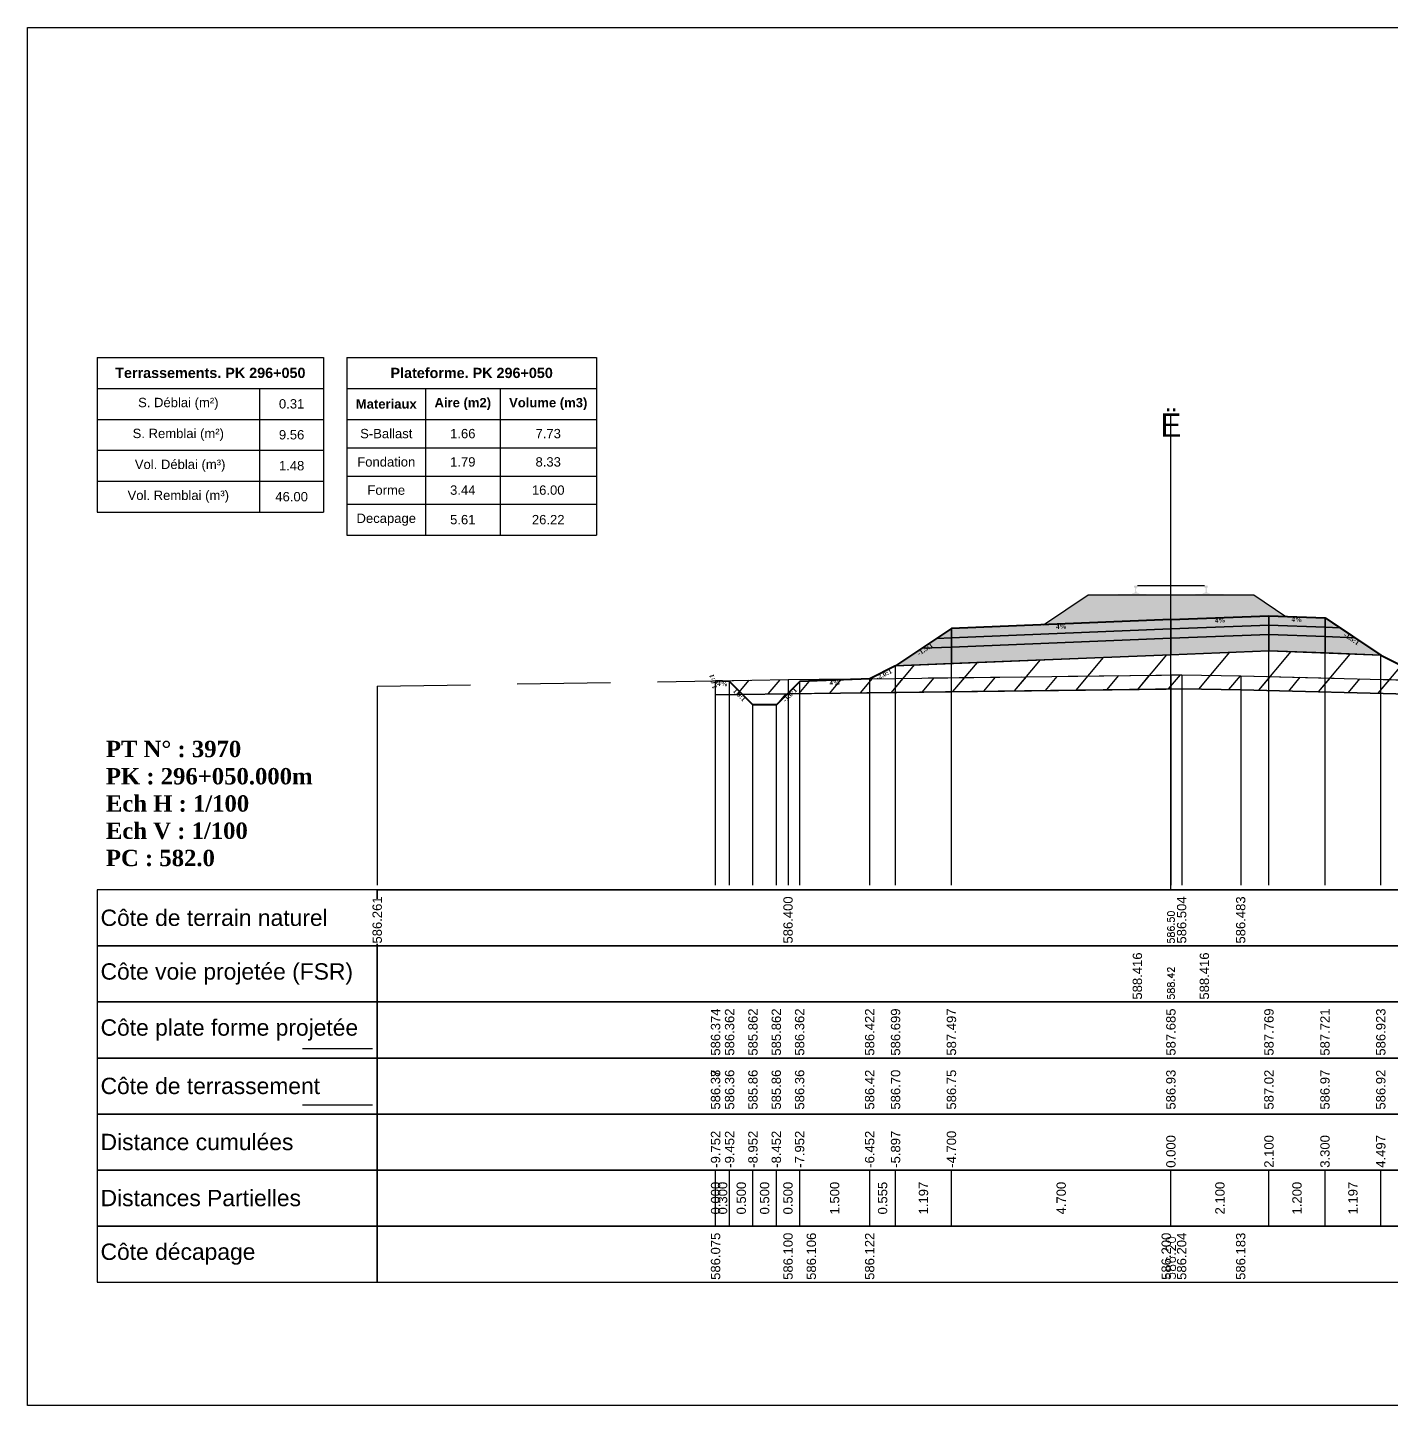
# Model space of a CAD drawing. Header units: millimetres. Extents: x 2762 to 3076, y 916 to 3305.
# Drawn here: x 2950.21 to 2979.43, y 1711.65 to 1741.15 of the extents above; entities that cross this region are included whole.
import ezdxf

# ---------------------------------------------------------------- set-up
doc = ezdxf.new("R2010")
doc.units = ezdxf.units.MM
doc.header["$LTSCALE"] = 2
doc.linetypes.add('CACHE', pattern=[9.525, 6.35, -3.175])
doc.linetypes.add('DASHED', pattern=[0.75, 0.5, -0.25])
for name, color, linetype in [('C-ANNO-TABL', 1, 'Continuous'), ('C-ANNO-TABL-TEXT', 150, 'Continuous'), ('C-ANNO-TABL-TITL', 150, 'Continuous'), ('C-ANNO-TABL-TTBL', 5, 'Continuous'), ('C-ROAD-CORR', 5, 'Continuous'), ('C-ROAD-SCTN', 7, 'Continuous')]:
    doc.layers.add(name, color=color, linetype=linetype)
doc.styles.add('ARIAL', font='arial.ttf')
doc.styles.add('C3D_Etiquette', font='romans.shx')
doc.styles.add('C3D_Profil_Travers', font='romans.shx')
doc.styles.get("Standard").update_dxf_attribs({"font": 'arial.ttf'})

msp = doc.modelspace()

# ---------------------------------------------------------------- hatches: boundary and pattern name
at = {"linetype": 'Continuous', "lineweight": -3}
h = msp.add_hatch(dxfattribs=at)
h.set_pattern_fill('GRAVEL', color=252, scale=0.009, style=0)
h.set_pattern_definition([(228.0128, (2972.136781, 1728.588056), (-1.8288, -2.0574), [0.030755, -3.0447435]), (184.96974, (2972.116207, 1728.565196), (2.743199999, 0.228600013), [0.0527764, -5.2248644]), (132.51045, (2972.063629, 1728.560624), (2.286, -2.5146), [0.0372133, -3.684125]), (267.2737, (2971.974475, 1728.503474), (0.2286, 4.572), [0.0480604, -4.7579794]), (292.83365, (2971.972189, 1728.455468), (-1.143, 2.7432), [0.047127, -4.6655827]), (357.2737, (2971.990477, 1728.412034), (-4.572, 0.2286), [0.0480604, -4.7579794]), (37.69424, (2972.038483, 1728.409748), (-2.9718, -2.286), [0.0635574, -6.2921804]), (72.25533, (2972.088775, 1728.44861), (1.6002, 5.0292), [0.0600048, -5.940473]), (121.42957, (2972.107063, 1728.50576), (-1.8288, 2.9718), [0.048223, -4.774099]), (175.23636, (2972.081917, 1728.546908), (2.5146, -0.2286), [0.055054, -2.697654]), (222.39744, (2972.027053, 1728.55148), (-2.7432, -2.5146), [0.071197, -7.0485095]), (138.81407, (2972.20079, 1728.501188), (-1.6002, 1.3716), [0.0243004, -2.405751]), (171.46923, (2972.182501, 1728.51719), (2.9718, -0.4572), [0.0462314, -4.5769175]), (225, (2972.13678, 1728.52405), (-3e-17, -0.2286), [0.032329, -0.29096]), (203.1986, (2972.12078, 1728.55148), (1.143, 0.4572), [0.01741, -1.723556]), (291.8014, (2972.104777, 1728.544622), (-0.2286, 0.6858), [0.024621, -1.206428]), (30.9638, (2972.11392, 1728.521762), (0.6858, 0.4572), [0.039989, -1.292967]), (161.565, (2972.14821, 1728.542336), (0.4572, -0.2286), [0.028916, -0.693981]), (16.38954, (2971.972189, 1728.544622), (2.286, 0.6858), [0.040508, -4.0102944]), (70.34618, (2972.011051, 1728.556052), (-0.9144, -2.5146), [0.033984, -3.3643994]), (293.1986, (2972.14821, 1728.588056), (-0.4572, 1.143), [0.034819, -1.7061465]), (343.61046, (2972.161927, 1728.556052), (-2.286, 0.6858), [0.040508, -4.0102944]), (339.44395, (2971.97219, 1728.40289), (-1.143, 0.4572), [0.039063, -1.914096]), (294.77514, (2972.008765, 1728.389174), (-1.143, 2.5146), [0.0327305, -3.2403234]), (66.8014, (2972.150497, 1728.359456), (0.4572, 1.143), [0.034819, -1.7061465]), (17.35402, (2972.164213, 1728.39146), (-2.9718, -0.9144), [0.0383204, -3.793714]), (69.44395, (2972.038483, 1728.359456), (-0.4572, -1.143), [0.0195316, -1.933628]), (101.3099, (2972.13678, 1728.359456), (-0.2286, 0.9144), [0.011656, -1.1539795]), (165.9638, (2972.134495, 1728.370886), (0.6858, -0.2286), [0.047127, -0.895415]), (186.009, (2972.088775, 1728.382316), (2.286, 0.2286), [0.043674, -4.323723]), (303.69, (2972.11392, 1728.50119), (-0.2286, 0.4572), [0.032969, -0.79126]), (353.15723, (2972.132209, 1728.473756), (3.8862, -0.4572), [0.05756, -5.698441]), (60.9454, (2972.18936, 1728.466898), (-0.9144, -1.6002), [0.023536, -2.330045]), (90, (2972.2008, 1728.48747), (-0.2286, 0.2286), [0.013716, -0.214884]), (120.25644, (2972.084203, 1728.389174), (0.9144, -1.6002), [0.031758, -3.1440547]), (48.0128, (2972.068201, 1728.416606), (1.8288, 2.0574), [0.06151, -3.0139886]), (0, (2972.10935, 1728.46233), (0.2286, 0.2286), [0.059436, -0.169164]), (325.30485, (2972.168785, 1728.462326), (2.286, -1.6002), [0.036145, -3.5783385]), (254.0546, (2972.198503, 1728.441752), (-0.2286, -0.9144), [0.033285, -1.6309485]), (207.64598, (2972.189359, 1728.409748), (-4.3434, -2.286), [0.054193, -5.365122]), (175.42608, (2972.141353, 1728.384602), (-2.9718, 0.2286), [0.0573327, -5.675926])])
h.paths.add_polyline_path([(2971.972, 1728.359), (2972.93, 1728.998), (2976.48, 1728.998), (2977.169, 1728.538), (2976.805, 1728.553)])
msp.add_hatch(color=254, dxfattribs=at).paths.add_polyline_path([(2973.487, 1728.814), (2973.487, 1728.999), (2973.602, 1729.02), (2973.95, 1729.02), (2973.95, 1729.025), (2973.876, 1729.025), (2973.876, 1729.035), (2973.877, 1729.036), (2973.879, 1729.037), (2973.88, 1729.037), (2973.9, 1729.039), (2973.903, 1729.039), (2973.906, 1729.04), (2973.934, 1729.051), (2973.937, 1729.052), (2973.938, 1729.053), (2973.939, 1729.055), (2973.94, 1729.059), (2973.941, 1729.066), (2973.942, 1729.075), (2973.943, 1729.086), (2973.943, 1729.109), (2973.942, 1729.125), (2973.942, 1729.132), (2973.941, 1729.138), (2973.94, 1729.142), (2973.94, 1729.144), (2973.939, 1729.147), (2973.938, 1729.149), (2973.937, 1729.151), (2973.936, 1729.152), (2973.935, 1729.153), (2973.919, 1729.158), (2973.917, 1729.16), (2973.916, 1729.161), (2973.915, 1729.162), (2973.915, 1729.165), (2973.915, 1729.183), (2973.916, 1729.187), (2973.917, 1729.19), (2973.919, 1729.192), (2973.921, 1729.193), (2973.924, 1729.195), (2973.925, 1729.195), (2973.929, 1729.196), (2973.933, 1729.196), (2973.936, 1729.197), (2973.94, 1729.197), (2973.945, 1729.197), (2973.948, 1729.197), (2973.951, 1729.197), (2973.955, 1729.197), (2973.958, 1729.197), (2973.962, 1729.197), (2973.967, 1729.197), (2973.97, 1729.196), (2973.974, 1729.196), (2973.978, 1729.195), (2973.979, 1729.195), (2973.981, 1729.193), (2973.984, 1729.192), (2973.986, 1729.19), (2973.987, 1729.187), (2973.987, 1729.183), (2973.987, 1729.165), (2973.987, 1729.162), (2973.987, 1729.161), (2973.986, 1729.16), (2973.984, 1729.158), (2973.968, 1729.153), (2973.967, 1729.152), (2973.965, 1729.151), (2973.964, 1729.149), (2973.964, 1729.147), (2973.963, 1729.144), (2973.962, 1729.142), (2973.962, 1729.138), (2973.961, 1729.132), (2973.96, 1729.125), (2973.96, 1729.109), (2973.96, 1729.086), (2973.961, 1729.075), (2973.962, 1729.066), (2973.963, 1729.059), (2973.964, 1729.055), (2973.965, 1729.053), (2973.966, 1729.052), (2973.968, 1729.051), (2973.997, 1729.04), (2974, 1729.039), (2974.003, 1729.039), (2974.023, 1729.037), (2974.024, 1729.037), (2974.025, 1729.036), (2974.026, 1729.035), (2974.026, 1729.025), (2973.952, 1729.025), (2973.952, 1729.02), (2974.156, 1729.02), (2974.288, 1728.989), (2975.122, 1728.989), (2975.253, 1729.02), (2975.457, 1729.02), (2975.457, 1729.025), (2975.383, 1729.025), (2975.383, 1729.035), (2975.384, 1729.036), (2975.386, 1729.037), (2975.387, 1729.037), (2975.407, 1729.039), (2975.41, 1729.039), (2975.413, 1729.04), (2975.441, 1729.051), (2975.444, 1729.052), (2975.445, 1729.053), (2975.446, 1729.055), (2975.447, 1729.059), (2975.448, 1729.066), (2975.449, 1729.075), (2975.45, 1729.086), (2975.45, 1729.109), (2975.449, 1729.125), (2975.449, 1729.132), (2975.448, 1729.138), (2975.447, 1729.142), (2975.447, 1729.144), (2975.446, 1729.147), (2975.445, 1729.149), (2975.444, 1729.151), (2975.443, 1729.152), (2975.442, 1729.153), (2975.426, 1729.158), (2975.424, 1729.16), (2975.423, 1729.161), (2975.422, 1729.162), (2975.422, 1729.165), (2975.422, 1729.183), (2975.423, 1729.187), (2975.424, 1729.19), (2975.426, 1729.192), (2975.428, 1729.193), (2975.431, 1729.195), (2975.432, 1729.195), (2975.436, 1729.196), (2975.44, 1729.196), (2975.443, 1729.197), (2975.447, 1729.197), (2975.452, 1729.197), (2975.455, 1729.197), (2975.458, 1729.197), (2975.462, 1729.197), (2975.465, 1729.197), (2975.469, 1729.197), (2975.474, 1729.197), (2975.477, 1729.196), (2975.481, 1729.196), (2975.485, 1729.195), (2975.486, 1729.195), (2975.488, 1729.193), (2975.491, 1729.192), (2975.493, 1729.19), (2975.494, 1729.187), (2975.494, 1729.183), (2975.494, 1729.165), (2975.494, 1729.162), (2975.494, 1729.161), (2975.493, 1729.16), (2975.491, 1729.158), (2975.475, 1729.153), (2975.474, 1729.152), (2975.472, 1729.151), (2975.471, 1729.149), (2975.471, 1729.147), (2975.47, 1729.144), (2975.469, 1729.142), (2975.469, 1729.138), (2975.468, 1729.132), (2975.467, 1729.125), (2975.467, 1729.109), (2975.467, 1729.086), (2975.468, 1729.075), (2975.469, 1729.066), (2975.47, 1729.059), (2975.471, 1729.055), (2975.472, 1729.053), (2975.473, 1729.052), (2975.475, 1729.051), (2975.504, 1729.04), (2975.507, 1729.039), (2975.51, 1729.039), (2975.53, 1729.037), (2975.531, 1729.037), (2975.532, 1729.036), (2975.533, 1729.035), (2975.533, 1729.025), (2975.459, 1729.025), (2975.459, 1729.02), (2975.807, 1729.02), (2975.922, 1728.999), (2975.922, 1728.814)])
h = msp.add_hatch(color=11, dxfattribs=at)
h.paths.add_polyline_path([(2978.005, 1728.305), (2978.005, 1728.505), (2978.324, 1728.292)])
h.paths.add_polyline_path([(2976.805, 1728.353), (2976.805, 1728.553), (2978.005, 1728.505), (2978.005, 1728.305)])
h.paths.add_polyline_path([(2974.705, 1728.269), (2974.705, 1728.469), (2976.805, 1728.553), (2976.805, 1728.353)])
h.paths.add_polyline_path([(2970.005, 1728.081), (2970.005, 1728.281), (2974.705, 1728.469), (2974.705, 1728.269)])
h.paths.add_polyline_path([(2969.685, 1728.068), (2970.005, 1728.281), (2970.005, 1728.081)])
h = msp.add_hatch(color=83, dxfattribs=at)
h.paths.add_polyline_path([(2978.005, 1727.755), (2978.005, 1728.105), (2978.643, 1728.079), (2979.201, 1727.707)])
h.paths.add_polyline_path([(2976.805, 1727.803), (2976.805, 1728.153), (2978.005, 1728.105), (2978.005, 1727.755)])
h.paths.add_polyline_path([(2974.705, 1727.719), (2974.705, 1728.069), (2976.805, 1728.153), (2976.805, 1727.803)])
h.paths.add_polyline_path([(2970.005, 1727.531), (2970.005, 1727.881), (2974.705, 1728.069), (2974.705, 1727.719)])
h.paths.add_polyline_path([(2968.808, 1727.483), (2969.366, 1727.855), (2970.005, 1727.881), (2970.005, 1727.531)])
h = msp.add_hatch(color=30, dxfattribs=at)
h.paths.add_polyline_path([(2978.005, 1728.105), (2978.005, 1728.305), (2978.324, 1728.292), (2978.643, 1728.079)])
h.paths.add_polyline_path([(2976.805, 1728.153), (2976.805, 1728.353), (2978.005, 1728.305), (2978.005, 1728.105)])
h.paths.add_polyline_path([(2974.705, 1728.069), (2974.705, 1728.269), (2976.805, 1728.353), (2976.805, 1728.153)])
h.paths.add_polyline_path([(2970.005, 1727.881), (2970.005, 1728.081), (2974.705, 1728.269), (2974.705, 1728.069)])
h.paths.add_polyline_path([(2969.366, 1727.855), (2969.685, 1728.068), (2970.005, 1728.081), (2970.005, 1727.881)])
h = msp.add_hatch(dxfattribs=at)
h.set_pattern_fill('_U', color=3, angle=50, style=0, pattern_type=0)
h.set_pattern_definition([(50, (2982.9796, 1726.7958), (-0.766044, 0.64279), [])])
h.paths.add_polyline_path([(2982.98, 1726.796), (2983.288, 1727.104), (2983.588, 1727.116), (2983.662, 1727.079), (2983.662, 1726.779)])
h.paths.add_polyline_path([(2966.491, 1726.884), (2966.753, 1727.145), (2968.253, 1727.205), (2968.808, 1727.483), (2976.805, 1727.803), (2979.201, 1727.707), (2980.288, 1727.164), (2981.788, 1727.104), (2982.073, 1726.819), (2976.2, 1726.967), (2974.935, 1726.988), (2966.505, 1726.884)])
h.paths.add_polyline_path([(2964.952, 1726.859), (2964.952, 1727.159), (2964.953, 1727.157), (2965.253, 1727.145), (2965.53, 1726.868)])
h = msp.add_hatch(dxfattribs=at)
h.set_pattern_fill('_U', color=150, scale=0.5, angle=50, style=0, pattern_type=0)
h.set_pattern_definition([(50, (2982.9796, 1726.79577), (-0.383022, 0.321394), [])])
h.paths.add_polyline_path([(2982.98, 1726.796), (2983.272, 1727.088), (2983.662, 1727.079), (2983.662, 1726.779)])
h.paths.add_polyline_path([(2980.288, 1727.164), (2983.272, 1727.088), (2982.98, 1726.796), (2982.073, 1726.819), (2981.788, 1727.104)])
h.paths.add_polyline_path([(2966.491, 1726.884), (2966.753, 1727.145), (2968.253, 1727.205), (2974.935, 1727.288), (2976.2, 1727.267), (2980.288, 1727.164), (2981.788, 1727.104), (2982.073, 1726.819), (2976.2, 1726.967), (2974.935, 1726.988), (2966.505, 1726.884)])
h.paths.add_polyline_path([(2964.952, 1727.159), (2966.505, 1727.184), (2968.253, 1727.205), (2966.753, 1727.145), (2966.491, 1726.884), (2965.53, 1726.868), (2965.253, 1727.145), (2964.953, 1727.157)])
h.paths.add_polyline_path([(2964.952, 1726.859), (2964.952, 1727.159), (2964.953, 1727.157), (2965.253, 1727.145), (2965.53, 1726.868)])
h = msp.add_hatch(dxfattribs=at)
h.set_pattern_fill('_U', color=1, angle=50, style=0, pattern_type=0)
h.set_pattern_definition([(50, (2982.0727, 1726.8187), (-0.766044, 0.64279), [])])
h.paths.add_polyline_path([(2982.073, 1726.819), (2982.98, 1726.796), (2982.788, 1726.604), (2982.288, 1726.604)])
h.paths.add_polyline_path([(2965.53, 1726.868), (2966.491, 1726.884), (2966.253, 1726.645), (2965.753, 1726.645)])

# ---------------------------------------------------------------- linework, layer by layer
at = {"color": 7, "linetype": 'Continuous', "lineweight": -3}
for p, q in [((2974.705, 1722.684), (2974.705, 1732.884)), ((2957.704, 1722.684), (2991.706, 1722.684)), ((2964.952, 1715.484), (2964.952, 1716.684)), ((2964.953, 1715.484), (2964.953, 1716.684)), ((2964.953, 1715.484), (2964.953, 1716.684)), ((2965.253, 1715.484), (2965.253, 1716.684)), ((2965.253, 1715.484), (2965.253, 1716.684)), ((2965.753, 1715.484), (2965.753, 1716.684)), ((2965.753, 1715.484), (2965.753, 1716.684)), ((2966.253, 1715.484), (2966.253, 1716.684)), ((2966.253, 1715.484), (2966.253, 1716.684)), ((2966.753, 1715.484), (2966.753, 1716.684)), ((2966.753, 1715.484), (2966.753, 1716.684)), ((2968.253, 1715.484), (2968.253, 1716.684)), ((2968.253, 1715.484), (2968.253, 1716.684)), ((2968.808, 1715.484), (2968.808, 1716.684)), ((2968.808, 1715.484), (2968.808, 1716.684)), ((2970.005, 1715.484), (2970.005, 1716.684)), ((2970.005, 1715.484), (2970.005, 1716.684)), ((2974.705, 1715.484), (2974.705, 1716.684)), ((2974.705, 1715.484), (2974.705, 1716.684)), ((2976.805, 1715.484), (2976.805, 1716.684)), ((2976.805, 1715.484), (2976.805, 1716.684)), ((2978.005, 1715.484), (2978.005, 1716.684)), ((2978.005, 1715.484), (2978.005, 1716.684)), ((2979.201, 1715.484), (2979.201, 1716.684)), ((2979.201, 1715.484), (2979.201, 1716.684))]:
    msp.add_line(p, q, dxfattribs=at)
at = {"color": 251, "linetype": 'Continuous', "lineweight": -3}
for p, q in [((2971.972, 1728.359), (2972.93, 1728.998)), ((2972.93, 1728.998), (2976.48, 1728.998)), ((2976.48, 1728.998), (2977.169, 1728.538)), ((2970.005, 1728.281), (2974.705, 1728.469)), ((2976.805, 1728.553), (2971.972, 1728.359)), ((2974.705, 1728.469), (2976.805, 1728.553)), ((2974.705, 1728.269), (2974.705, 1728.469)), ((2974.705, 1728.469), (2974.705, 1728.269)), ((2977.169, 1728.538), (2976.805, 1728.553)), ((2976.805, 1728.353), (2976.805, 1728.553)), ((2976.805, 1728.553), (2978.005, 1728.505)), ((2976.805, 1728.553), (2976.805, 1728.353)), ((2978.005, 1728.305), (2978.005, 1728.505)), ((2978.005, 1728.505), (2978.324, 1728.292)), ((2978.005, 1728.505), (2978.005, 1728.305)), ((2969.685, 1728.068), (2970.005, 1728.281)), ((2970.005, 1728.081), (2970.005, 1728.281)), ((2970.005, 1728.281), (2970.005, 1728.081)), ((2974.705, 1728.269), (2970.005, 1728.081)), ((2976.805, 1728.353), (2974.705, 1728.269)), ((2978.005, 1728.305), (2976.805, 1728.353)), ((2978.324, 1728.292), (2978.005, 1728.305)), ((2970.005, 1728.081), (2969.685, 1728.068))]:
    msp.add_line(p, q, dxfattribs=at)
at = {"color": 53, "linetype": 'Continuous', "lineweight": -3}
for p, q in [((2970.005, 1728.081), (2974.705, 1728.269)), ((2974.705, 1728.269), (2976.805, 1728.353)), ((2974.705, 1728.069), (2974.705, 1728.269)), ((2974.705, 1728.269), (2974.705, 1728.069)), ((2976.805, 1728.153), (2974.705, 1728.069)), ((2974.705, 1728.069), (2976.805, 1728.153)), ((2976.805, 1728.153), (2976.805, 1728.353)), ((2976.805, 1728.353), (2978.005, 1728.305)), ((2976.805, 1728.353), (2976.805, 1728.153)), ((2978.005, 1728.105), (2976.805, 1728.153)), ((2976.805, 1727.803), (2976.805, 1728.153)), ((2976.805, 1728.153), (2978.005, 1728.105)), ((2976.805, 1728.153), (2976.805, 1727.803)), ((2978.005, 1728.105), (2978.005, 1728.305)), ((2978.005, 1728.305), (2978.324, 1728.292)), ((2978.005, 1728.305), (2978.005, 1728.105)), ((2978.324, 1728.292), (2978.643, 1728.079)), ((2968.808, 1727.483), (2969.366, 1727.855)), ((2969.366, 1727.855), (2969.685, 1728.068)), ((2970.005, 1727.881), (2969.366, 1727.855)), ((2969.366, 1727.855), (2970.005, 1727.881)), ((2969.685, 1728.068), (2970.005, 1728.081)), ((2970.005, 1727.881), (2970.005, 1728.081)), ((2970.005, 1728.081), (2970.005, 1727.881)), ((2974.705, 1728.069), (2970.005, 1727.881)), ((2970.005, 1727.881), (2974.705, 1728.069)), ((2970.005, 1727.531), (2970.005, 1727.881)), ((2970.005, 1727.881), (2970.005, 1727.531)), ((2974.705, 1727.719), (2974.705, 1728.069)), ((2974.705, 1728.069), (2974.705, 1727.719)), ((2978.643, 1728.079), (2978.005, 1728.105)), ((2978.005, 1727.755), (2978.005, 1728.105)), ((2978.005, 1728.105), (2978.643, 1728.079)), ((2978.005, 1728.105), (2978.005, 1727.755)), ((2978.643, 1728.079), (2979.201, 1727.707)), ((2970.005, 1727.531), (2968.808, 1727.483)), ((2974.705, 1727.719), (2970.005, 1727.531)), ((2976.805, 1727.803), (2974.705, 1727.719)), ((2978.005, 1727.755), (2976.805, 1727.803)), ((2979.201, 1727.707), (2978.005, 1727.755))]:
    msp.add_line(p, q, dxfattribs=at)
at = {"color": 253, "linetype": 'Continuous', "lineweight": -3}
for p, q in [((2968.808, 1727.483), (2976.805, 1727.803)), ((2976.805, 1727.803), (2979.201, 1727.707)), ((2979.201, 1727.707), (2980.288, 1727.164)), ((2968.253, 1727.205), (2968.808, 1727.483)), ((2968.253, 1727.205), (2974.935, 1727.288)), ((2974.935, 1727.288), (2976.2, 1727.267)), ((2976.2, 1727.267), (2980.288, 1727.164)), ((2964.952, 1727.159), (2966.505, 1727.184)), ((2964.953, 1727.157), (2964.952, 1727.159)), ((2964.952, 1726.859), (2964.952, 1727.159)), ((2964.952, 1727.159), (2964.953, 1727.157)), ((2964.952, 1726.859), (2964.952, 1727.159)), ((2964.952, 1727.159), (2964.953, 1727.157)), ((2965.253, 1727.145), (2964.953, 1727.157)), ((2964.953, 1727.157), (2965.253, 1727.145)), ((2964.953, 1727.157), (2965.253, 1727.145)), ((2965.53, 1726.868), (2965.253, 1727.145)), ((2965.253, 1727.145), (2965.53, 1726.868)), ((2965.253, 1727.145), (2965.53, 1726.868)), ((2966.491, 1726.884), (2966.753, 1727.145)), ((2966.753, 1727.145), (2966.491, 1726.884)), ((2966.491, 1726.884), (2966.753, 1727.145)), ((2966.505, 1727.184), (2968.253, 1727.205)), ((2974.935, 1726.988), (2966.505, 1726.884)), ((2974.935, 1726.988), (2966.505, 1726.884)), ((2966.753, 1727.145), (2968.253, 1727.205)), ((2968.253, 1727.205), (2966.753, 1727.145)), ((2966.753, 1727.145), (2968.253, 1727.205)), ((2976.2, 1726.967), (2974.935, 1726.988)), ((2976.2, 1726.967), (2974.935, 1726.988)), ((2982.073, 1726.819), (2976.2, 1726.967)), ((2982.073, 1726.819), (2976.2, 1726.967)), ((2965.53, 1726.868), (2964.952, 1726.859)), ((2965.53, 1726.868), (2964.952, 1726.859)), ((2966.491, 1726.884), (2965.53, 1726.868)), ((2965.53, 1726.868), (2966.491, 1726.884)), ((2965.753, 1726.645), (2965.53, 1726.868)), ((2966.253, 1726.645), (2965.753, 1726.645)), ((2966.491, 1726.884), (2966.253, 1726.645)), ((2966.505, 1726.884), (2966.491, 1726.884)), ((2966.505, 1726.884), (2966.491, 1726.884))]:
    msp.add_line(p, q, dxfattribs=at)
at = {"color": 8, "linetype": 'CACHE', "lineweight": -3}
for p, q in [((2970.005, 1722.784), (2970.005, 1727.531)), ((2974.705, 1722.784), (2974.705, 1727.719)), ((2974.705, 1722.784), (2974.705, 1727.719)), ((2976.805, 1722.784), (2976.805, 1727.803)), ((2978.005, 1722.784), (2978.005, 1727.755)), ((2979.201, 1722.784), (2979.201, 1727.707)), ((2968.808, 1722.784), (2968.808, 1727.483)), ((2964.952, 1722.784), (2964.952, 1727.159)), ((2964.953, 1722.784), (2964.953, 1727.157)), ((2965.253, 1722.784), (2965.253, 1727.145)), ((2966.753, 1722.784), (2966.753, 1727.145)), ((2968.253, 1722.784), (2968.253, 1727.205)), ((2965.753, 1722.784), (2965.753, 1726.645)), ((2966.253, 1722.784), (2966.253, 1726.645))]:
    msp.add_line(p, q, dxfattribs=at)
at = {"color": 105, "linetype": 'DASHED', "lineweight": -3, "ltscale": 2}
for p, q in [((2966.505, 1727.184), (2974.705, 1727.285)), ((2974.705, 1727.285), (2974.935, 1727.288)), ((2974.935, 1727.288), (2976.2, 1727.267)), ((2976.2, 1727.267), (2991.705, 1726.875)), ((2957.705, 1727.045), (2966.505, 1727.184))]:
    msp.add_line(p, q, dxfattribs=at)
at = {"color": 98, "linetype": 'CACHE', "lineweight": -3}
for p, q in [((2974.705, 1727.285), (2974.705, 1722.784)), ((2974.935, 1727.288), (2974.935, 1722.784)), ((2976.2, 1727.267), (2976.2, 1722.784)), ((2957.705, 1727.045), (2957.705, 1722.784)), ((2966.505, 1727.184), (2966.505, 1722.784))]:
    msp.add_line(p, q, dxfattribs=at)
at = {"color": 6, "linetype": 'Continuous', "lineweight": -3}
for p, q in [((2968.253, 1726.905), (2974.605, 1726.984)), ((2974.605, 1726.984), (2974.705, 1726.985)), ((2974.705, 1726.985), (2974.935, 1726.988)), ((2974.935, 1726.988), (2976.2, 1726.967)), ((2976.2, 1726.967), (2980.288, 1726.864)), ((2964.952, 1726.859), (2966.505, 1726.884)), ((2966.505, 1726.884), (2967.004, 1726.89)), ((2967.004, 1726.89), (2968.253, 1726.905))]:
    msp.add_line(p, q, dxfattribs=at)
at = {"color": 154, "linetype": 'Continuous', "lineweight": -3}
msp.add_line((2956.104, 1719.284), (2957.604, 1719.284), dxfattribs=at)
at = {"color": 1, "linetype": 'Continuous', "lineweight": -3}
msp.add_line((2956.104, 1718.084), (2957.604, 1718.084), dxfattribs=at)
at = {"color": 7, "linetype": 'Continuous', "lineweight": -3}
for points in [[(2957.704, 1721.484), (2957.704, 1722.684), (2951.704, 1722.684), (2951.704, 1721.484)], [(2957.704, 1721.484), (2991.706, 1721.484), (2991.706, 1722.684), (2957.704, 1722.684)], [(2957.704, 1720.284), (2957.704, 1721.484), (2951.704, 1721.484), (2951.704, 1720.284)], [(2957.704, 1720.284), (2991.706, 1720.284), (2991.706, 1721.484), (2957.704, 1721.484)], [(2957.704, 1719.084), (2957.704, 1720.284), (2951.704, 1720.284), (2951.704, 1719.084)], [(2957.704, 1719.084), (2991.706, 1719.084), (2991.706, 1720.284), (2957.704, 1720.284)], [(2957.704, 1717.884), (2957.704, 1719.084), (2951.704, 1719.084), (2951.704, 1717.884)], [(2957.704, 1717.884), (2991.706, 1717.884), (2991.706, 1719.084), (2957.704, 1719.084)], [(2957.704, 1716.684), (2957.704, 1717.884), (2951.704, 1717.884), (2951.704, 1716.684)], [(2957.704, 1716.684), (2991.706, 1716.684), (2991.706, 1717.884), (2957.704, 1717.884)], [(2957.704, 1715.484), (2957.704, 1716.684), (2951.704, 1716.684), (2951.704, 1715.484)], [(2957.704, 1715.484), (2991.706, 1715.484), (2991.706, 1716.684), (2957.704, 1716.684)], [(2957.704, 1714.284), (2957.704, 1715.484), (2951.704, 1715.484), (2951.704, 1714.284)], [(2957.704, 1714.284), (2991.706, 1714.284), (2991.706, 1715.484), (2957.704, 1715.484)]]:
    msp.add_3dface(points, dxfattribs=at)
at = {"layer": 'C-ANNO-TABL', "color": 7, "linetype": 'Continuous', "lineweight": -3}
for p, q in [((2951.704, 1733.419), (2955.185, 1733.419)), ((2955.185, 1733.419), (2956.557, 1733.419)), ((2955.185, 1733.419), (2955.185, 1732.757)), ((2957.057, 1733.416), (2958.739, 1733.416)), ((2958.739, 1733.416), (2960.335, 1733.416)), ((2958.739, 1733.416), (2958.739, 1732.754)), ((2960.335, 1733.416), (2962.398, 1733.416)), ((2960.335, 1733.416), (2960.335, 1732.754)), ((2951.704, 1732.757), (2955.185, 1732.757)), ((2955.185, 1732.757), (2956.557, 1732.757)), ((2955.185, 1732.757), (2955.185, 1732.095)), ((2957.057, 1732.754), (2958.739, 1732.754)), ((2958.739, 1732.754), (2960.335, 1732.754)), ((2958.739, 1732.754), (2958.739, 1732.147)), ((2960.335, 1732.754), (2962.398, 1732.754)), ((2960.335, 1732.754), (2960.335, 1732.147)), ((2951.704, 1732.095), (2955.185, 1732.095)), ((2955.185, 1732.095), (2956.557, 1732.095)), ((2955.185, 1732.095), (2955.185, 1731.432)), ((2957.057, 1732.147), (2958.739, 1732.147)), ((2958.739, 1732.147), (2960.335, 1732.147)), ((2958.739, 1732.147), (2958.739, 1731.543)), ((2960.335, 1732.147), (2962.398, 1732.147)), ((2960.335, 1732.147), (2960.335, 1731.543)), ((2951.704, 1731.432), (2955.185, 1731.432)), ((2955.185, 1731.432), (2956.557, 1731.432)), ((2955.185, 1731.432), (2955.185, 1730.77)), ((2957.057, 1731.543), (2958.739, 1731.543)), ((2958.739, 1731.543), (2960.335, 1731.543)), ((2958.739, 1731.543), (2958.739, 1730.938)), ((2960.335, 1731.543), (2962.398, 1731.543)), ((2960.335, 1731.543), (2960.335, 1730.938)), ((2957.057, 1730.938), (2958.739, 1730.938)), ((2958.739, 1730.938), (2960.335, 1730.938)), ((2958.739, 1730.938), (2958.739, 1730.28)), ((2960.335, 1730.938), (2962.398, 1730.938)), ((2960.335, 1730.938), (2960.335, 1730.28))]:
    msp.add_line(p, q, dxfattribs=at)
at = {"layer": 'C-ANNO-TABL-TTBL', "color": 7, "linetype": 'Continuous', "lineweight": -3}
for p, q in [((2951.704, 1734.084), (2956.557, 1734.084)), ((2951.704, 1734.084), (2951.704, 1733.419)), ((2956.557, 1734.084), (2956.557, 1733.419)), ((2957.057, 1734.084), (2962.398, 1734.084)), ((2957.057, 1734.084), (2957.057, 1733.416)), ((2962.398, 1734.084), (2962.398, 1733.416)), ((2951.704, 1733.419), (2951.704, 1732.757)), ((2956.557, 1733.419), (2956.557, 1732.757)), ((2957.057, 1733.416), (2957.057, 1732.754)), ((2962.398, 1733.416), (2962.398, 1732.754)), ((2951.704, 1732.757), (2951.704, 1732.095)), ((2956.557, 1732.757), (2956.557, 1732.095)), ((2957.057, 1732.754), (2957.057, 1732.147)), ((2962.398, 1732.754), (2962.398, 1732.147)), ((2951.704, 1732.095), (2951.704, 1731.432)), ((2956.557, 1732.095), (2956.557, 1731.432)), ((2957.057, 1732.147), (2957.057, 1731.543)), ((2962.398, 1732.147), (2962.398, 1731.543)), ((2951.704, 1731.432), (2951.704, 1730.77)), ((2956.557, 1731.432), (2956.557, 1730.77)), ((2957.057, 1731.543), (2957.057, 1730.938)), ((2962.398, 1731.543), (2962.398, 1730.938)), ((2951.704, 1730.77), (2955.185, 1730.77)), ((2955.185, 1730.77), (2956.557, 1730.77)), ((2957.057, 1730.938), (2957.057, 1730.28)), ((2962.398, 1730.938), (2962.398, 1730.28)), ((2957.057, 1730.28), (2958.739, 1730.28)), ((2958.739, 1730.28), (2960.335, 1730.28)), ((2960.335, 1730.28), (2962.398, 1730.28))]:
    msp.add_line(p, q, dxfattribs=at)
at = {"layer": 'C-ROAD-CORR', "color": 1, "linetype": 'Continuous', "lineweight": 40}
for p, q in [((2974.705, 1728.469), (2970.005, 1728.281)), ((2974.705, 1728.469), (2976.805, 1728.553)), ((2976.805, 1728.553), (2978.005, 1728.505)), ((2978.005, 1728.505), (2979.201, 1727.707)), ((2970.005, 1728.281), (2968.808, 1727.483)), ((2979.201, 1727.707), (2980.288, 1727.164)), ((2968.808, 1727.483), (2968.253, 1727.205)), ((2964.953, 1727.157), (2964.952, 1727.159)), ((2965.253, 1727.145), (2964.953, 1727.157)), ((2965.753, 1726.645), (2965.253, 1727.145)), ((2966.753, 1727.145), (2966.253, 1726.645)), ((2968.253, 1727.205), (2966.753, 1727.145)), ((2966.253, 1726.645), (2965.753, 1726.645))]:
    msp.add_line(p, q, dxfattribs=at)
at = {"layer": 'C-ROAD-CORR', "color": 102, "linetype": 'Continuous', "lineweight": -3, "ltscale": 0.5}
for p, q in [((2970.005, 1727.531), (2968.808, 1727.483)), ((2974.705, 1727.719), (2970.005, 1727.531)), ((2974.705, 1727.719), (2976.805, 1727.803)), ((2976.805, 1727.803), (2978.005, 1727.755)), ((2978.005, 1727.755), (2979.201, 1727.707))]:
    msp.add_line(p, q, dxfattribs=at)
at = {"layer": 'C-ROAD-CORR', "color": 1, "linetype": 'Continuous', "lineweight": -3}
for p, q in [((2965.753, 1726.645), (2965.253, 1727.145)), ((2966.753, 1727.145), (2966.253, 1726.645))]:
    msp.add_line(p, q, dxfattribs=at)
at = {"layer": 'C-ROAD-SCTN', "color": 140, "linetype": 'Continuous', "lineweight": -3}
for p, q in [((2971.972, 1728.359), (2972.93, 1728.998)), ((2972.93, 1728.998), (2972.973, 1728.998)), ((2972.973, 1728.998), (2974.705, 1728.998)), ((2974.705, 1728.998), (2976.436, 1728.998)), ((2976.436, 1728.998), (2976.48, 1728.998)), ((2976.48, 1728.998), (2977.169, 1728.538))]:
    msp.add_line(p, q, dxfattribs=at)
at = {"layer": 'C-ROAD-SCTN', "color": 154, "linetype": 'Continuous', "lineweight": -3}
for p, q in [((2973.987, 1729.2), (2974.705, 1729.2)), ((2974.705, 1729.2), (2975.422, 1729.2)), ((2970.005, 1728.281), (2974.705, 1728.469)), ((2974.705, 1728.469), (2976.805, 1728.553)), ((2976.805, 1728.553), (2978.005, 1728.505)), ((2978.005, 1728.505), (2979.201, 1727.707)), ((2968.808, 1727.483), (2970.005, 1728.281)), ((2979.201, 1727.707), (2980.288, 1727.164)), ((2968.253, 1727.205), (2968.808, 1727.483)), ((2964.952, 1727.159), (2964.953, 1727.157)), ((2964.953, 1727.157), (2965.253, 1727.145)), ((2965.253, 1727.145), (2965.753, 1726.645)), ((2966.253, 1726.645), (2966.753, 1727.145)), ((2966.753, 1727.145), (2968.253, 1727.205)), ((2965.753, 1726.645), (2966.253, 1726.645))]:
    msp.add_line(p, q, dxfattribs=at)
at = {"layer": 'C-ROAD-SCTN', "color": 1, "linetype": 'Continuous', "lineweight": -3}
for p, q in [((2968.808, 1727.483), (2970.005, 1727.531)), ((2970.005, 1727.531), (2974.705, 1727.719)), ((2974.705, 1727.719), (2976.805, 1727.803)), ((2976.805, 1727.803), (2978.005, 1727.755)), ((2978.005, 1727.755), (2979.201, 1727.707)), ((2979.201, 1727.707), (2980.288, 1727.164)), ((2968.253, 1727.205), (2968.808, 1727.483)), ((2964.952, 1727.159), (2964.953, 1727.157)), ((2964.953, 1727.157), (2965.253, 1727.145)), ((2965.253, 1727.145), (2965.753, 1726.645)), ((2966.253, 1726.645), (2966.753, 1727.145)), ((2966.753, 1727.145), (2968.253, 1727.205)), ((2965.753, 1726.645), (2966.253, 1726.645))]:
    msp.add_line(p, q, dxfattribs=at)

# ---------------------------------------------------------------- texts
at = {"color": 7, "linetype": 'Continuous', "lineweight": -3}
for s, insert, char_height, attachment_point, style in [('{\\fWingdings|b0|i0|c2|p0;Ë}', (2974.705, 1732.384), 0.5, 8, 'C3D_Profil_Travers'), ('{\\fTimes New Roman|b1|i0|c0|p18;PT N° : 3970\\PPK : 296+050.000m\\PEch H : 1/100\\PEch V : 1/100\\PPC : 582.0}', (2951.893, 1723.184), 0.35, 7, 'C3D_Profil_Travers'), ('{\\fArial|b0|i0|c0|p34;Côte de terrain naturel}', (2951.779, 1722.084), 0.35, 4, 'C3D_Etiquette'), ('{\\fArial|b0|i0|c0|p34;Côte plate forme projetée}', (2951.779, 1719.684), 0.35, 4, 'C3D_Etiquette'), ('{\\fArial|b0|i0|c0|p34;Côte de terrassement}', (2951.779, 1718.484), 0.35, 4, 'C3D_Etiquette'), ('{\\fArial|b0|i0|c0|p34;Distance cumulées}', (2951.779, 1717.284), 0.35, 4, 'C3D_Etiquette'), ('{\\fArial|b0|i0|c0|p34;Distances Partielles}', (2951.779, 1716.084), 0.35, 4, 'C3D_Etiquette'), ('{\\fArial|b0|i0|c0|p34;Côte décapage}', (2951.779, 1714.884), 0.35, 4, 'C3D_Etiquette')]:
    msp.add_mtext(s, dxfattribs=dict(at, insert=insert, char_height=char_height, attachment_point=attachment_point, style=style))
at = {"color": 7, "linetype": 'Continuous', "lineweight": -3, "char_height": 0.1, "style": 'C3D_Etiquette'}
for s, insert, width, attachment_point, rotation in [('{\\fTimes New Roman|b1|i0|c0|p18;4%}', (2975.755, 1728.507), 0.37094, 2, 2.2906), ('{\\fTimes New Roman|b1|i0|c0|p18;4%}', (2977.404, 1728.525), 0.42071, 2, 357.7094), ('{\\fTimes New Roman|b1|i0|c0|p18;4%}', (2972.355, 1728.371), 0.42071, 2, 2.2906), ('{\\fTimes New Roman|b1|i0|c0|p18;-1.5:1}', (2978.601, 1728.102), 0.34598, 2, 326.3099), ('{\\fTimes New Roman|b1|i0|c0|p18;-1.5:1}', (2969.408, 1727.878), 0.34598, 2, 33.6901), ('{\\fTimes New Roman|b1|i0|c0|p18;1.0:1}', (2964.949, 1727.157), 0.29446, 8, 104.0362), ('{\\fTimes New Roman|b1|i0|c0|p18;-2.0:1}', (2968.532, 1727.341), 0.34598, 2, 26.5651), ('{\\fTimes New Roman|b1|i0|c0|p18;4%}', (2965.103, 1727.147), 0.37094, 2, 357.7094), ('{\\fTimes New Roman|b1|i0|c0|p18;1.0:1}', (2965.5, 1726.893), 0.29001, 2, 315), ('{\\fTimes New Roman|b1|i0|c0|p18;-1.0:1}', (2966.506, 1726.893), 0.34598, 2, 45), ('{\\fTimes New Roman|b1|i0|c0|p18;4%}', (2967.503, 1727.171), 0.42071, 2, 2.2906)]:
    msp.add_mtext(s, dxfattribs=dict(at, insert=insert, width=width, attachment_point=attachment_point, rotation=rotation))
at = {"color": 7, "linetype": 'Continuous', "lineweight": -3, "rotation": 90, "style": 'C3D_Profil_Travers'}
for s, insert, char_height, attachment_point in [('586.50', (2974.705, 1721.534), 0.15, 4), ('588.42', (2974.705, 1720.334), 0.15, 4), ('{\\fArial|b0|i0|c0|p34;586.38}', (2964.952, 1717.979), 0.2, 4), ('{\\fArial|b0|i0|c0|p34;586.37}', (2964.953, 1717.979), 0.2, 4), ('{\\fArial|b0|i0|c0|p34;586.36}', (2965.253, 1717.979), 0.2, 4), ('{\\fArial|b0|i0|c0|p34;585.86}', (2965.753, 1717.979), 0.2, 4), ('{\\fArial|b0|i0|c0|p34;585.86}', (2966.253, 1717.979), 0.2, 4), ('{\\fArial|b0|i0|c0|p34;586.36}', (2966.753, 1717.979), 0.2, 4), ('{\\fArial|b0|i0|c0|p34;586.42}', (2968.253, 1717.979), 0.2, 4), ('{\\fArial|b0|i0|c0|p34;586.70}', (2968.808, 1717.979), 0.2, 4), ('{\\fArial|b0|i0|c0|p34;586.75}', (2970.005, 1717.979), 0.2, 4), ('{\\fArial|b0|i0|c0|p34;586.93}', (2974.705, 1717.979), 0.2, 4), ('{\\fArial|b0|i0|c0|p34;587.02}', (2976.805, 1717.979), 0.2, 4), ('{\\fArial|b0|i0|c0|p34;586.97}', (2978.005, 1717.979), 0.2, 4), ('{\\fArial|b0|i0|c0|p34;586.92}', (2979.201, 1717.979), 0.2, 4), ('{\\fArial|b0|i0|c0|p34;0.000}', (2964.953, 1716.084), 0.2, 5), ('{\\fArial|b0|i0|c0|p34;0.300}', (2965.103, 1716.084), 0.2, 5), ('{\\fArial|b0|i0|c0|p34;0.500}', (2965.503, 1716.084), 0.2, 5), ('{\\fArial|b0|i0|c0|p34;0.500}', (2966.003, 1716.084), 0.2, 5), ('{\\fArial|b0|i0|c0|p34;0.500}', (2966.503, 1716.084), 0.2, 5), ('{\\fArial|b0|i0|c0|p34;1.500}', (2967.503, 1716.084), 0.2, 5), ('{\\fArial|b0|i0|c0|p34;0.555}', (2968.53, 1716.084), 0.2, 5), ('{\\fArial|b0|i0|c0|p34;1.197}', (2969.406, 1716.084), 0.2, 5), ('{\\fArial|b0|i0|c0|p34;4.700}', (2972.355, 1716.084), 0.2, 5), ('{\\fArial|b0|i0|c0|p34;2.100}', (2975.755, 1716.084), 0.2, 5), ('{\\fArial|b0|i0|c0|p34;1.200}', (2977.405, 1716.084), 0.2, 5), ('{\\fArial|b0|i0|c0|p34;1.197}', (2978.603, 1716.084), 0.2, 5)]:
    msp.add_mtext(s, dxfattribs=dict(at, insert=insert, char_height=char_height, attachment_point=attachment_point))
at = {"color": 7, "linetype": 'Continuous', "lineweight": -3, "insert": (2951.779, 1720.884), "char_height": 0.35, "attachment_point": 4}
msp.add_mtext('{\\fArial|b0|i0|c0|p34;Côte voie projetée (FSR)}', dxfattribs=at)
at = {"layer": 'C-ANNO-TABL-TEXT', "color": 7, "linetype": 'Continuous', "lineweight": -3, "char_height": 0.2, "attachment_point": 5, "style": 'ARIAL'}
for s, insert in [('{\\fArial|b0|i0|c0|p34;\\C7;0.31}', (2955.871, 1733.088)), ('{\\fArial|b0|i0|c0|p34;\\C7;S-Ballast}', (2957.898, 1732.451)), ('{\\fArial|b0|i0|c0|p34;\\C7;1.66}', (2959.537, 1732.451)), ('{\\C18;\\c0;7.73}', (2961.367, 1732.451)), ('{\\fArial|b0|i0|c0|p34;\\C7;9.56}', (2955.871, 1732.426)), ('{\\fArial|b0|i0|c0|p34;\\C7;Fondation}', (2957.898, 1731.845)), ('{\\fArial|b0|i0|c0|p34;\\C7;1.79}', (2959.537, 1731.845)), ('{\\C18;\\c0;8.33}', (2961.367, 1731.845)), ('{\\fArial|b0|i0|c0|p34;\\C7;1.48}', (2955.871, 1731.764)), ('{\\fArial|b0|i0|c0|p34;\\C7;46.00}', (2955.871, 1731.101)), ('{\\fArial|b0|i0|c0|p34;\\C7;Forme}', (2957.898, 1731.241)), ('{\\fArial|b0|i0|c0|p34;\\C7;3.44}', (2959.537, 1731.241)), ('{\\C18;\\c0;16.00}', (2961.367, 1731.241)), ('{\\fArial|b0|i0|c0|p34;\\C7;Decapage}', (2957.898, 1730.609)), ('{\\fArial|b0|i0|c0|p34;\\C7;5.61}', (2959.537, 1730.609)), ('{\\C18;\\c0;26.22}', (2961.367, 1730.609))]:
    msp.add_mtext(s, dxfattribs=dict(at, insert=insert))
at = {"layer": 'C-ANNO-TABL-TITL', "color": 7, "linetype": 'Continuous', "lineweight": -3, "attachment_point": 5, "style": 'ARIAL'}
for s, insert, char_height in [('{\\fArial|b1|i0|c0|p34;\\C7;Terrassements. PK 296+050}', (2954.13, 1733.751), 0.22), ('{\\fArial|b1|i0|c0|p34;\\C18;\\c0;Plateforme. PK 296+050}', (2959.727, 1733.75), 0.22), ('{\\fArial|b0|i0|c0|p34;\\C7;S. Déblai (m²) }', (2953.444, 1733.088), 0.2), ('{\\fArial|b1|i0|c0|p34;\\C7;Materiaux   }', (2957.898, 1733.085), 0.2), ('{\\fArial|b1|i0|c0|p34;\\C7;Aire (m2)}', (2959.537, 1733.085), 0.2), ('{\\fArial|b1|i0|c0|p34;\\C7;Volume (m3)}', (2961.367, 1733.085), 0.2), ('{\\fArial|b0|i0|c0|p34;\\C7;S. Remblai (m²) }', (2953.444, 1732.426), 0.2), ('{\\fArial|b0|i0|c0|p34;\\C7; Vol. Déblai (m³) }', (2953.444, 1731.764), 0.2), ('{\\fArial|b0|i0|c0|p34;\\C7;Vol. Remblai (m³)}', (2953.444, 1731.101), 0.2)]:
    msp.add_mtext(s, dxfattribs=dict(at, insert=insert, char_height=char_height))

# ---------------------------------------------------------------- next in the draw order: texts
at = {"color": 7, "linetype": 'Continuous', "lineweight": -3, "char_height": 0.2, "attachment_point": 4, "rotation": 90, "style": 'C3D_Profil_Travers', "bg_fill": 3, "box_fill_scale": 1.000375, "bg_fill_color": 256, "bg_fill_true_color": 13158600, "bg_fill_transparency": 0}
for s, insert, width in [('{\\fArial|b0|i0|c0|p34;586.261}', (2957.705, 1721.534), 0.95654), ('{\\fArial|b0|i0|c0|p34;586.400}', (2966.505, 1721.534), 0.99484), ('{\\fArial|b0|i0|c0|p34;586.504}', (2974.935, 1721.534), 0.99471), ('{\\fArial|b0|i0|c0|p34;586.483}', (2976.2, 1721.534), 0.99553), ('{\\fArial|b0|i0|c0|p34;588.416}', (2973.987, 1720.334), 0.99539), ('{\\fArial|b0|i0|c0|p34;588.416}', (2975.422, 1720.334), 0.99539), ('{\\fArial|b0|i0|c0|p34;586.375}', (2964.952, 1719.134), 0.99705), ('{\\fArial|b0|i0|c0|p34;585.862}', (2965.753, 1719.134), 0.99347), ('{\\fArial|b0|i0|c0|p34;585.862}', (2966.253, 1719.134), 0.99347), ('{\\fArial|b0|i0|c0|p34;586.362}', (2966.753, 1719.134), 0.99347), ('{\\fArial|b0|i0|c0|p34;586.422}', (2968.253, 1719.134), 0.99347), ('{\\fArial|b0|i0|c0|p34;586.699}', (2968.808, 1719.134), 0.99595), ('{\\fArial|b0|i0|c0|p34;587.497}', (2970.005, 1719.134), 0.99553), ('{\\fArial|b0|i0|c0|p34;587.685}', (2974.705, 1719.134), 0.99705), ('{\\fArial|b0|i0|c0|p34;587.769}', (2976.805, 1719.134), 0.99595), ('{\\fArial|b0|i0|c0|p34;587.721}', (2978.005, 1719.134), 0.95654), ('{\\fArial|b0|i0|c0|p34;586.923}', (2979.201, 1719.134), 0.99553), ('{\\fArial|b0|i0|c0|p34;\\C256;-9.752}', (2964.952, 1716.734), 0.77631), ('{\\fArial|b0|i0|c0|p34;\\C256;-8.952}', (2965.753, 1716.734), 0.77631), ('{\\fArial|b0|i0|c0|p34;\\C256;-8.452}', (2966.253, 1716.734), 0.77631), ('{\\fArial|b0|i0|c0|p34;\\C256;-7.952}', (2966.753, 1716.734), 0.77631), ('{\\fArial|b0|i0|c0|p34;\\C256;-6.452}', (2968.253, 1716.734), 0.77631), ('{\\fArial|b0|i0|c0|p34;\\C256;-5.897}', (2968.808, 1716.734), 0.77838), ('{\\fArial|b0|i0|c0|p34;\\C256;-4.700}', (2970.005, 1716.734), 0.77769), ('{\\fArial|b0|i0|c0|p34;\\C256;0.000}', (2974.705, 1716.734), 0.68096), ('{\\fArial|b0|i0|c0|p34;\\C256;2.100}', (2976.805, 1716.734), 0.6844), ('{\\fArial|b0|i0|c0|p34;\\C256;3.300}', (2978.005, 1716.734), 0.68082), ('{\\fArial|b0|i0|c0|p34;\\C256;4.497}', (2979.201, 1716.734), 0.68978), ('{\\fArial|b0|i0|c0|p34;586.075}', (2964.952, 1714.334), 0.99705), ('{\\fArial|b0|i0|c0|p34;586.100}', (2966.505, 1714.334), 0.99484), ('{\\fArial|b0|i0|c0|p34;586.106}', (2967.004, 1714.334), 0.99539), ('{\\fArial|b0|i0|c0|p34;586.122}', (2968.253, 1714.334), 0.99347), ('{\\fArial|b0|i0|c0|p34;586.200}', (2974.605, 1714.334), 0.99484), ('{\\fArial|b0|i0|c0|p34;586.183}', (2976.2, 1714.334), 0.99553)]:
    msp.add_mtext(s, dxfattribs=dict(at, insert=insert, width=width))

# ---------------------------------------------------------------- next in the draw order: texts
for s, insert, width in [('{\\fArial|b0|i0|c0|p34;586.374}', (2964.953, 1719.134), 0.99471), ('{\\fArial|b0|i0|c0|p34;\\C256;-9.752}', (2964.953, 1716.734), 0.77631)]:
    msp.add_mtext(s, dxfattribs=dict(at, insert=insert, width=width))
at = {"color": 7, "linetype": 'Continuous', "lineweight": -3, "insert": (2974.705, 1714.334), "char_height": 0.2, "attachment_point": 4, "rotation": 90, "style": 'C3D_Profil_Travers'}
msp.add_mtext('586.20', dxfattribs=at)

# ---------------------------------------------------------------- next in the draw order: texts
at = {"color": 7, "linetype": 'Continuous', "lineweight": -3, "char_height": 0.2, "attachment_point": 4, "rotation": 90, "style": 'C3D_Profil_Travers', "bg_fill": 3, "box_fill_scale": 1.000375, "bg_fill_color": 256, "bg_fill_true_color": 13158600, "bg_fill_transparency": 0}
for s, insert, width in [('{\\fArial|b0|i0|c0|p34;586.362}', (2965.253, 1719.134), 0.99347), ('{\\fArial|b0|i0|c0|p34;\\C256;-9.452}', (2965.253, 1716.734), 0.77631), ('{\\fArial|b0|i0|c0|p34;586.204}', (2974.935, 1714.334), 0.99471)]:
    msp.add_mtext(s, dxfattribs=dict(at, insert=insert, width=width))

# ---------------------------------------------------------------- next in the draw order: linework, layer by layer
msp.add_lwpolyline([(2950.215, 1741.145), (2999.215, 1741.145), (2999.215, 1711.645), (2950.215, 1711.645)], close=True)

doc.saveas('drawing.dxf')
